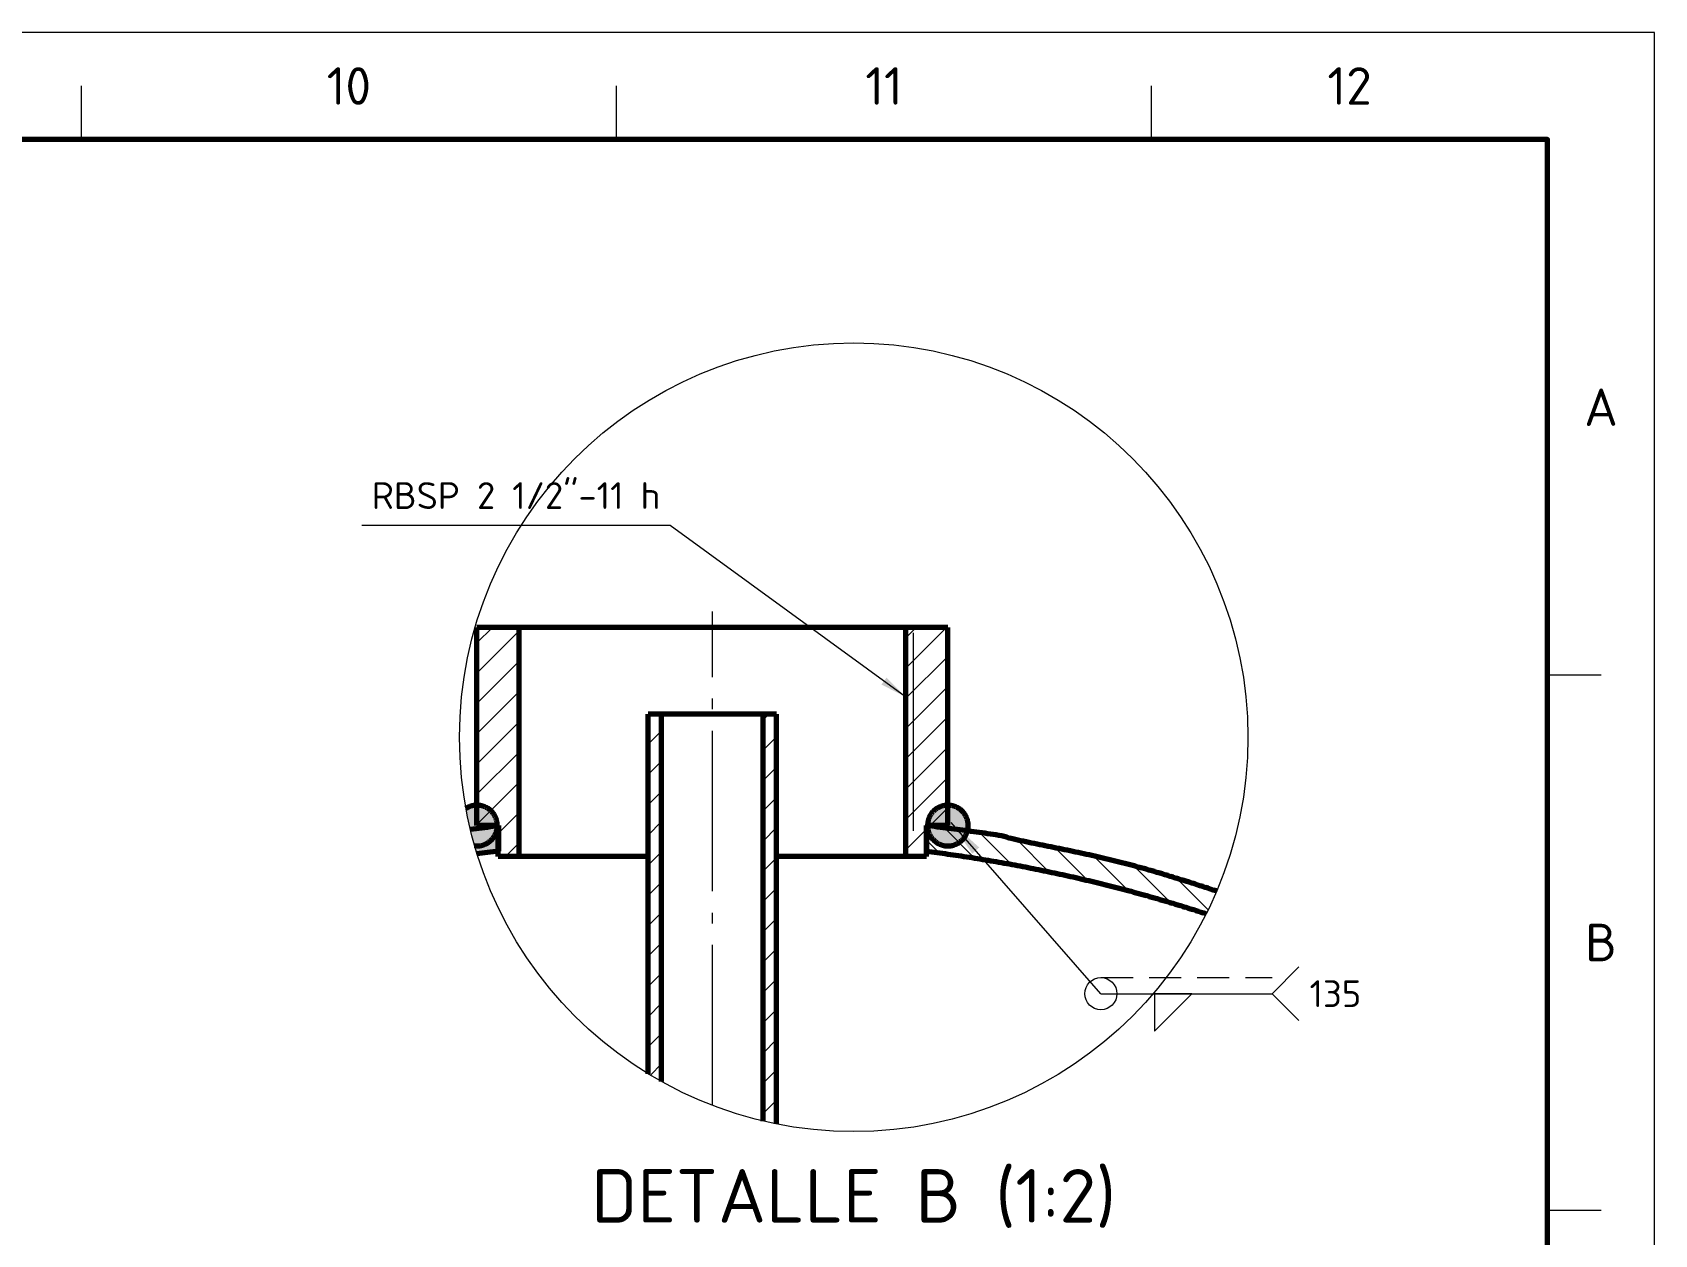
# Model space of a CAD drawing. Header units: millimetres. Extents: x 0 to 2382, y 0 to 420.
# Drawn here: x 1096.4 to 1248, y 307.7 to 420 of the extents above; entities that cross this region are included whole.
import ezdxf
from ezdxf.enums import TextEntityAlignment as Align

# ---------------------------------------------------------------- set-up
doc = ezdxf.new("R2010")
doc.units = ezdxf.units.MM
doc.linetypes.add('IRAM-F-TRAZO-PUNTO', pattern=[20, 15, -2, 1, -2])
doc.linetypes.add('ISO02-TRAZOS', pattern=[4.5, 3, -1.5])
for name, color, linetype, lineweight in [('01-VISIBLE', 7, 'CONTINUOUS', 70), ('03-EJE', 1, 'IRAM-F-TRAZO-PUNTO', 18), ('05-RAYADO', 8, 'CONTINUOUS', 18), ('06-TEXTO', 7, 'CONTINUOUS', 25), ('07-RECUADRO', 7, 'CONTINUOUS', 70), ('08-FINA', 5, 'CONTINUOUS', 18), ('12-SOLDADURA', 6, 'CONTINUOUS', 18)]:
    doc.layers.add(name, color=color, linetype=linetype, lineweight=lineweight)
doc.styles.add('ISO3098', font='isocpeur.ttf')

msp = doc.modelspace()

# ---------------------------------------------------------------- hatches: boundary and pattern name
at = {"layer": '05-RAYADO'}
h = msp.add_hatch(dxfattribs=at)
h.set_pattern_fill('ANSI31', scale=0.629921)
h.paths.add_polyline_path([(1139.962, 343.03), (1139.962, 345.917), (1137.967, 345.917), (1137.967, 364.417), (1141.917, 364.417), (1141.917, 343.03)])
h = msp.add_hatch(dxfattribs=at)
h.set_pattern_fill('ANSI31', scale=0.629921)
h.paths.add_polyline_path([(1179.972, 345.917), (1179.972, 343.03), (1178.017, 343.03), (1178.017, 364.417), (1181.967, 364.417), (1181.967, 345.917)])
h = msp.add_hatch(dxfattribs=at)
h.set_pattern_fill('ANSI31', scale=0.629921)
h.paths.add_polyline_path([(1153.967, 356.317), (1155.217, 356.317), (1155.217, 322.006), (1155.012, 322.118), (1154.231, 322.574), (1153.967, 322.736)])
h = msp.add_hatch(dxfattribs=at)
h.set_pattern_fill('ANSI31', scale=0.629921)
h.paths.add_polyline_path([(1165.967, 356.317), (1165.967, 318.044), (1165.096, 318.228), (1164.717, 318.318), (1164.717, 356.317)])
h = msp.add_hatch(color=7, dxfattribs=at)
h.dxf.hatch_style = 1
h.paths.add_polyline_path([(1136.945, 347.519), (1137.031, 347.57), (1137.12, 347.617), (1137.211, 347.66), (1137.304, 347.697), (1137.399, 347.73), (1137.495, 347.757), (1137.593, 347.78), (1137.692, 347.797), (1137.791, 347.809), (1137.891, 347.815), (1137.992, 347.817), (1138.092, 347.813), (1138.192, 347.803), (1138.291, 347.789), (1138.389, 347.769), (1138.487, 347.744), (1138.582, 347.714), (1138.676, 347.679), (1138.768, 347.639), (1138.858, 347.595), (1138.945, 347.545), (1139.03, 347.491), (1139.112, 347.433), (1139.19, 347.37), (1139.265, 347.304), (1139.337, 347.233), (1139.404, 347.159), (1139.468, 347.082), (1139.527, 347.001), (1139.582, 346.917), (1139.633, 346.83), (1139.679, 346.741), (1139.72, 346.65), (1139.756, 346.556), (1139.787, 346.461), (1139.813, 346.364), (1139.834, 346.266), (1139.85, 346.167), (1139.861, 346.067), (1139.866, 345.967), (1139.866, 345.867), (1139.861, 345.766), (1139.85, 345.667), (1139.834, 345.568), (1139.813, 345.469), (1139.787, 345.373), (1139.756, 345.277), (1139.72, 345.184), (1139.679, 345.092), (1139.633, 345.003), (1139.582, 344.916), (1139.527, 344.833), (1139.468, 344.752), (1139.404, 344.674), (1139.337, 344.6), (1139.265, 344.53), (1139.19, 344.463), (1139.112, 344.4), (1139.03, 344.342), (1138.945, 344.288), (1138.858, 344.239), (1138.768, 344.194), (1138.676, 344.154), (1138.582, 344.119), (1138.487, 344.089), (1138.389, 344.064), (1138.291, 344.045), (1138.192, 344.03), (1138.092, 344.021), (1137.992, 344.017), (1137.891, 344.018), (1137.791, 344.025), (1137.759, 344.029), (1137.668, 344.343), (1137.437, 345.217), (1137.228, 346.096), (1137.041, 346.981), (1136.941, 347.516)])
h = msp.add_hatch(color=7, dxfattribs=at)
h.dxf.hatch_style = 1
h.paths.add_polyline_path([(1183.864, 345.816), (1183.856, 345.716), (1183.843, 345.617), (1183.824, 345.518), (1183.801, 345.421), (1183.772, 345.325), (1183.738, 345.23), (1183.7, 345.138), (1183.656, 345.047), (1183.608, 344.959), (1183.555, 344.874), (1183.498, 344.792), (1183.436, 344.713), (1183.371, 344.637), (1183.301, 344.564), (1183.228, 344.496), (1183.151, 344.431), (1183.071, 344.371), (1182.988, 344.315), (1182.902, 344.263), (1182.814, 344.216), (1182.723, 344.174), (1182.63, 344.136), (1182.535, 344.104), (1182.438, 344.076), (1182.34, 344.054), (1182.242, 344.037), (1182.142, 344.025), (1182.042, 344.018), (1181.942, 344.017), (1181.841, 344.021), (1181.741, 344.03), (1181.642, 344.045), (1181.544, 344.064), (1181.447, 344.089), (1181.351, 344.119), (1181.257, 344.154), (1181.165, 344.194), (1181.075, 344.239), (1180.988, 344.288), (1180.903, 344.342), (1180.822, 344.4), (1180.743, 344.463), (1180.668, 344.53), (1180.597, 344.6), (1180.529, 344.674), (1180.466, 344.752), (1180.406, 344.833), (1180.351, 344.916), (1180.301, 345.003), (1180.255, 345.092), (1180.214, 345.184), (1180.177, 345.277), (1180.146, 345.373), (1180.12, 345.469), (1180.099, 345.568), (1180.083, 345.667), (1180.073, 345.766), (1180.067, 345.867), (1180.067, 345.967), (1180.073, 346.067), (1180.083, 346.167), (1180.099, 346.266), (1180.12, 346.364), (1180.146, 346.461), (1180.177, 346.556), (1180.214, 346.65), (1180.255, 346.741), (1180.301, 346.83), (1180.351, 346.917), (1180.406, 347.001), (1180.466, 347.082), (1180.529, 347.159), (1180.597, 347.233), (1180.668, 347.304), (1180.743, 347.37), (1180.822, 347.433), (1180.903, 347.491), (1180.988, 347.545), (1181.075, 347.595), (1181.165, 347.639), (1181.257, 347.679), (1181.351, 347.714), (1181.447, 347.744), (1181.544, 347.769), (1181.642, 347.789), (1181.741, 347.803), (1181.841, 347.813), (1181.942, 347.817), (1182.042, 347.815), (1182.142, 347.809), (1182.242, 347.797), (1182.34, 347.78), (1182.438, 347.757), (1182.535, 347.73), (1182.63, 347.697), (1182.723, 347.66), (1182.814, 347.617), (1182.902, 347.57), (1182.988, 347.519), (1183.071, 347.463), (1183.151, 347.402), (1183.228, 347.338), (1183.301, 347.269), (1183.371, 347.197), (1183.436, 347.121), (1183.498, 347.042), (1183.555, 346.959), (1183.608, 346.874), (1183.656, 346.786), (1183.7, 346.696), (1183.738, 346.603), (1183.772, 346.509), (1183.801, 346.412), (1183.824, 346.315), (1183.843, 346.216), (1183.856, 346.117), (1183.864, 346.017), (1183.867, 345.917)])
h = msp.add_hatch(color=7, dxfattribs=at)
h.dxf.hatch_style = 1
h.paths.add_polyline_path([(1137.366, 345.583), (1137.626, 345.616), (1137.886, 345.65), (1138.146, 345.684), (1138.406, 345.717), (1138.666, 345.751), (1138.926, 345.784), (1139.186, 345.817), (1139.447, 345.85), (1139.707, 345.884), (1139.967, 345.917), (1139.967, 343.53), (1139.716, 343.498), (1139.465, 343.465), (1139.214, 343.432), (1138.963, 343.398), (1138.713, 343.364), (1138.462, 343.329), (1138.212, 343.295), (1137.986, 343.263), (1137.919, 343.475), (1137.668, 344.343), (1137.437, 345.217), (1137.351, 345.581)])
h = msp.add_hatch(dxfattribs=at)
h.set_pattern_fill('ANSI31', scale=0.629921, angle=90)
h.paths.add_polyline_path([(1206.093, 337.673), (1205.853, 337.752), (1205.613, 337.831), (1205.372, 337.909), (1205.131, 337.987), (1204.891, 338.064), (1204.65, 338.141), (1204.408, 338.218), (1204.167, 338.294), (1203.926, 338.369), (1203.684, 338.444), (1203.442, 338.518), (1203.2, 338.592), (1202.958, 338.666), (1202.716, 338.739), (1202.474, 338.812), (1202.231, 338.884), (1201.989, 338.955), (1201.746, 339.026), (1201.503, 339.097), (1201.26, 339.167), (1201.017, 339.237), (1200.773, 339.306), (1200.53, 339.375), (1200.286, 339.444), (1200.043, 339.511), (1199.799, 339.579), (1199.555, 339.646), (1199.311, 339.712), (1199.067, 339.778), (1198.822, 339.844), (1198.578, 339.909), (1198.333, 339.974), (1198.088, 340.038), (1197.844, 340.102), (1197.599, 340.165), (1197.354, 340.228), (1197.108, 340.29), (1196.863, 340.352), (1196.618, 340.413), (1196.372, 340.474), (1196.127, 340.535), (1195.881, 340.595), (1195.635, 340.655), (1195.389, 340.714), (1195.143, 340.773), (1194.897, 340.831), (1194.65, 340.889), (1194.404, 340.946), (1194.158, 341.003), (1193.911, 341.06), (1193.664, 341.116), (1193.418, 341.171), (1193.171, 341.226), (1192.924, 341.281), (1192.677, 341.335), (1192.429, 341.389), (1192.182, 341.443), (1191.935, 341.496), (1191.687, 341.548), (1191.44, 341.6), (1191.192, 341.652), (1190.944, 341.703), (1190.696, 341.754), (1190.448, 341.804), (1190.2, 341.854), (1189.952, 341.903), (1189.704, 341.952), (1189.456, 342.001), (1189.208, 342.049), (1188.959, 342.097), (1188.711, 342.144), (1188.462, 342.191), (1188.213, 342.237), (1187.965, 342.283), (1187.716, 342.329), (1187.467, 342.374), (1187.218, 342.419), (1186.969, 342.463), (1186.72, 342.507), (1186.47, 342.55), (1186.221, 342.593), (1185.972, 342.636), (1185.722, 342.678), (1185.473, 342.72), (1185.223, 342.761), (1184.973, 342.802), (1184.724, 342.842), (1184.474, 342.882), (1184.224, 342.922), (1183.974, 342.961), (1183.724, 343), (1183.474, 343.038), (1183.224, 343.076), (1182.974, 343.113), (1182.723, 343.151), (1182.473, 343.187), (1182.223, 343.223), (1181.972, 343.259), (1181.722, 343.295), (1181.471, 343.329), (1181.221, 343.364), (1180.97, 343.398), (1180.719, 343.432), (1180.468, 343.465), (1180.218, 343.498), (1179.967, 343.53), (1179.967, 345.917), (1180.227, 345.884), (1180.487, 345.85), (1180.747, 345.817), (1181.007, 345.784), (1181.267, 345.751), (1181.527, 345.717), (1181.787, 345.684), (1182.047, 345.65), (1182.307, 345.616), (1182.567, 345.583), (1182.827, 345.549), (1183.087, 345.515), (1183.347, 345.481), (1183.607, 345.446), (1183.867, 345.412), (1184.127, 345.377), (1184.387, 345.342), (1184.646, 345.307), (1184.906, 345.271), (1185.166, 345.235), (1185.425, 345.199), (1185.685, 345.161), (1185.944, 345.123), (1186.204, 345.084), (1186.462, 345.043), (1186.721, 345), (1186.979, 344.952), (1187.235, 344.896), (1187.488, 344.826), (1187.738, 344.749), (1187.991, 344.68), (1188.246, 344.618), (1188.501, 344.56), (1188.757, 344.503), (1189.014, 344.448), (1189.27, 344.394), (1189.527, 344.341), (1189.784, 344.288), (1190.041, 344.235), (1190.298, 344.183), (1190.554, 344.131), (1190.811, 344.078), (1191.068, 344.026), (1191.325, 343.974), (1191.582, 343.922), (1191.839, 343.869), (1192.096, 343.817), (1192.353, 343.765), (1192.61, 343.712), (1192.866, 343.659), (1193.123, 343.606), (1193.38, 343.553), (1193.637, 343.499), (1193.893, 343.445), (1194.15, 343.391), (1194.406, 343.336), (1194.662, 343.281), (1194.919, 343.226), (1195.175, 343.17), (1195.431, 343.114), (1195.687, 343.057), (1195.943, 342.999), (1196.198, 342.941), (1196.454, 342.882), (1196.709, 342.822), (1196.964, 342.762), (1197.219, 342.701), (1197.474, 342.639), (1197.728, 342.576), (1197.983, 342.513), (1198.237, 342.449), (1198.491, 342.384), (1198.745, 342.318), (1198.998, 342.251), (1199.252, 342.184), (1199.505, 342.116), (1199.758, 342.047), (1200.011, 341.978), (1200.263, 341.907), (1200.516, 341.836), (1200.768, 341.765), (1201.02, 341.692), (1201.272, 341.619), (1201.523, 341.546), (1201.775, 341.471), (1202.026, 341.396), (1202.277, 341.321), (1202.528, 341.245), (1202.779, 341.169), (1203.03, 341.092), (1203.28, 341.015), (1203.531, 340.937), (1203.781, 340.859), (1204.031, 340.781), (1204.281, 340.702), (1204.531, 340.624), (1204.781, 340.544), (1205.031, 340.465), (1205.281, 340.385), (1205.53, 340.304), (1205.78, 340.224), (1206.029, 340.143), (1206.278, 340.061), (1206.527, 339.979), (1206.776, 339.897), (1207.025, 339.814), (1207.078, 339.796), (1206.84, 339.24), (1206.464, 338.418), (1206.099, 337.671)])
at = {"layer": '08-FINA'}
h = msp.add_hatch(color=7, dxfattribs=at)
h.dxf.hatch_style = 1
h.paths.add_polyline_path([(1178.017, 357.942), (1176.23, 359.736), (1175.76, 359.089)])
h = msp.add_hatch(color=7, dxfattribs=at)
h.dxf.hatch_style = 1
h.paths.add_polyline_path([(1182.267, 346.217), (1184.242, 343.295), (1184.901, 343.871)])

# ---------------------------------------------------------------- linework, layer by layer
at = {"layer": '01-VISIBLE'}
for points in [[(1141.917, 364.417), (1137.967, 364.417)], [(1137.967, 345.917), (1137.967, 364.417)], [(1141.917, 343.03), (1141.917, 364.417)], [(1178.017, 364.417), (1177.866, 364.417), (1177.716, 364.417), (1177.565, 364.417), (1177.415, 364.417), (1177.265, 364.417), (1177.114, 364.417), (1176.964, 364.417), (1176.813, 364.417), (1176.663, 364.417), (1176.513, 364.417), (1176.362, 364.417), (1176.212, 364.417), (1176.061, 364.417), (1175.911, 364.417), (1175.76, 364.417), (1175.61, 364.417), (1175.46, 364.417), (1175.309, 364.417), (1175.159, 364.417), (1175.008, 364.417), (1174.858, 364.417), (1174.707, 364.417), (1174.557, 364.417), (1174.407, 364.417), (1174.256, 364.417), (1174.106, 364.417), (1173.955, 364.417), (1173.805, 364.417), (1173.655, 364.417), (1173.504, 364.417), (1173.354, 364.417), (1173.203, 364.417), (1173.053, 364.417), (1172.903, 364.417), (1172.752, 364.417), (1172.602, 364.417), (1172.451, 364.417), (1172.301, 364.417), (1172.15, 364.417), (1172, 364.417), (1171.85, 364.417), (1171.699, 364.417), (1171.549, 364.417), (1171.398, 364.417), (1171.248, 364.417), (1171.098, 364.417), (1170.947, 364.417), (1170.797, 364.417), (1170.646, 364.417), (1170.496, 364.417), (1170.345, 364.417), (1170.195, 364.417), (1170.045, 364.417), (1169.894, 364.417), (1169.744, 364.417), (1169.593, 364.417), (1169.443, 364.417), (1169.293, 364.417), (1169.142, 364.417), (1168.992, 364.417), (1168.841, 364.417), (1168.691, 364.417), (1168.54, 364.417), (1168.39, 364.417), (1168.24, 364.417), (1168.089, 364.417), (1167.939, 364.417), (1167.788, 364.417), (1167.638, 364.417), (1167.488, 364.417), (1167.337, 364.417), (1167.187, 364.417), (1167.036, 364.417), (1166.886, 364.417), (1166.735, 364.417), (1166.585, 364.417), (1166.435, 364.417), (1166.284, 364.417), (1166.134, 364.417), (1165.983, 364.417), (1165.833, 364.417), (1165.683, 364.417), (1165.532, 364.417), (1165.382, 364.417), (1165.231, 364.417), (1165.081, 364.417), (1164.93, 364.417), (1164.78, 364.417), (1164.63, 364.417), (1164.479, 364.417), (1164.329, 364.417), (1164.178, 364.417), (1164.028, 364.417), (1163.878, 364.417), (1163.727, 364.417), (1163.577, 364.417), (1163.426, 364.417), (1163.276, 364.417), (1163.125, 364.417), (1162.975, 364.417), (1162.825, 364.417), (1162.674, 364.417), (1162.524, 364.417), (1162.373, 364.417), (1162.223, 364.417), (1162.072, 364.417), (1161.922, 364.417), (1161.772, 364.417), (1161.621, 364.417), (1161.471, 364.417), (1161.32, 364.417), (1161.17, 364.417), (1161.02, 364.417), (1160.869, 364.417), (1160.719, 364.417), (1160.568, 364.417), (1160.418, 364.417), (1160.268, 364.417), (1160.117, 364.417), (1159.967, 364.417), (1159.816, 364.417), (1159.666, 364.417), (1159.515, 364.417), (1159.365, 364.417), (1159.215, 364.417), (1159.064, 364.417), (1158.914, 364.417), (1158.763, 364.417), (1158.613, 364.417), (1158.463, 364.417), (1158.312, 364.417), (1158.162, 364.417), (1158.011, 364.417), (1157.861, 364.417), (1157.71, 364.417), (1157.56, 364.417), (1157.41, 364.417), (1157.259, 364.417), (1157.109, 364.417), (1156.958, 364.417), (1156.808, 364.417), (1156.658, 364.417), (1156.507, 364.417), (1156.357, 364.417), (1156.206, 364.417), (1156.056, 364.417), (1155.905, 364.417), (1155.755, 364.417), (1155.605, 364.417), (1155.454, 364.417), (1155.304, 364.417), (1155.153, 364.417), (1155.003, 364.417), (1154.852, 364.417), (1154.702, 364.417), (1154.552, 364.417), (1154.401, 364.417), (1154.251, 364.417), (1154.1, 364.417), (1153.95, 364.417), (1153.8, 364.417), (1153.649, 364.417), (1153.499, 364.417), (1153.348, 364.417), (1153.198, 364.417), (1153.048, 364.417), (1152.897, 364.417), (1152.747, 364.417), (1152.596, 364.417), (1152.446, 364.417), (1152.295, 364.417), (1152.145, 364.417), (1151.995, 364.417), (1151.844, 364.417), (1151.694, 364.417), (1151.543, 364.417), (1151.393, 364.417), (1151.243, 364.417), (1151.092, 364.417), (1150.942, 364.417), (1150.791, 364.417), (1150.641, 364.417), (1150.49, 364.417), (1150.34, 364.417), (1150.19, 364.417), (1150.039, 364.417), (1149.889, 364.417), (1149.738, 364.417), (1149.588, 364.417), (1149.438, 364.417), (1149.287, 364.417), (1149.137, 364.417), (1148.986, 364.417), (1148.836, 364.417), (1148.685, 364.417), (1148.535, 364.417), (1148.385, 364.417), (1148.234, 364.417), (1148.084, 364.417), (1147.933, 364.417), (1147.783, 364.417), (1147.633, 364.417), (1147.482, 364.417), (1147.332, 364.417), (1147.181, 364.417), (1147.031, 364.417), (1146.88, 364.417), (1146.73, 364.417), (1146.58, 364.417), (1146.429, 364.417), (1146.279, 364.417), (1146.128, 364.417), (1145.978, 364.417), (1145.828, 364.417), (1145.677, 364.417), (1145.527, 364.417), (1145.376, 364.417), (1145.226, 364.417), (1145.075, 364.417), (1144.925, 364.417), (1144.775, 364.417), (1144.624, 364.417), (1144.474, 364.417), (1144.323, 364.417), (1144.173, 364.417), (1144.023, 364.417), (1143.872, 364.417), (1143.722, 364.417), (1143.571, 364.417), (1143.421, 364.417), (1143.27, 364.417), (1143.12, 364.417), (1142.97, 364.417), (1142.819, 364.417), (1142.669, 364.417), (1142.518, 364.417), (1142.368, 364.417), (1142.217, 364.417), (1142.067, 364.417), (1141.917, 364.417)], [(1181.967, 364.417), (1178.017, 364.417)], [(1178.017, 364.417), (1178.017, 343.03)], [(1181.967, 345.917), (1181.967, 364.417)], [(1153.967, 322.736), (1153.967, 356.317)], [(1155.217, 356.317), (1153.967, 356.317)], [(1164.717, 356.317), (1164.566, 356.317), (1164.415, 356.317), (1164.264, 356.317), (1164.113, 356.317), (1163.963, 356.317), (1163.812, 356.317), (1163.661, 356.317), (1163.51, 356.317), (1163.36, 356.317), (1163.209, 356.317), (1163.058, 356.317), (1162.907, 356.317), (1162.756, 356.317), (1162.606, 356.317), (1162.455, 356.317), (1162.304, 356.317), (1162.153, 356.317), (1162.002, 356.317), (1161.852, 356.317), (1161.701, 356.317), (1161.55, 356.317), (1161.399, 356.317), (1161.248, 356.317), (1161.098, 356.317), (1160.947, 356.317), (1160.796, 356.317), (1160.645, 356.317), (1160.494, 356.317), (1160.344, 356.317), (1160.193, 356.317), (1160.042, 356.317), (1159.891, 356.317), (1159.74, 356.317), (1159.59, 356.317), (1159.439, 356.317), (1159.288, 356.317), (1159.137, 356.317), (1158.987, 356.317), (1158.836, 356.317), (1158.685, 356.317), (1158.534, 356.317), (1158.383, 356.317), (1158.233, 356.317), (1158.082, 356.317), (1157.931, 356.317), (1157.78, 356.317), (1157.629, 356.317), (1157.479, 356.317), (1157.328, 356.317), (1157.177, 356.317), (1157.026, 356.317), (1156.875, 356.317), (1156.725, 356.317), (1156.574, 356.317), (1156.423, 356.317), (1156.272, 356.317), (1156.121, 356.317), (1155.971, 356.317), (1155.82, 356.317), (1155.669, 356.317), (1155.518, 356.317), (1155.367, 356.317), (1155.217, 356.317)], [(1155.217, 322.006), (1155.217, 356.317)], [(1165.967, 356.317), (1164.717, 356.317)], [(1164.717, 318.318), (1164.717, 356.317)], [(1165.967, 318.044), (1165.967, 356.317)], [(1137.967, 347.817), (1137.916, 347.816), (1137.866, 347.814), (1137.815, 347.811), (1137.765, 347.806), (1137.714, 347.8), (1137.664, 347.792), (1137.615, 347.784), (1137.565, 347.774), (1137.516, 347.762), (1137.467, 347.75), (1137.418, 347.736), (1137.37, 347.721), (1137.322, 347.704), (1137.275, 347.686), (1137.228, 347.667), (1137.182, 347.647), (1137.136, 347.625), (1137.091, 347.603), (1137.046, 347.579), (1137.002, 347.554), (1136.959, 347.527), (1136.941, 347.516)], [(1137.967, 344.017), (1138.017, 344.017), (1138.067, 344.019), (1138.117, 344.023), (1138.167, 344.027), (1138.217, 344.033), (1138.266, 344.04), (1138.316, 344.049), (1138.365, 344.059), (1138.414, 344.07), (1138.462, 344.082), (1138.511, 344.096), (1138.559, 344.111), (1138.606, 344.127), (1138.653, 344.145), (1138.7, 344.164), (1138.746, 344.184), (1138.791, 344.205), (1138.836, 344.227), (1138.88, 344.251), (1138.924, 344.275), (1138.967, 344.301), (1139.009, 344.328), (1139.051, 344.356), (1139.092, 344.385), (1139.132, 344.416), (1139.171, 344.447), (1139.209, 344.479), (1139.247, 344.513), (1139.283, 344.547), (1139.319, 344.582), (1139.354, 344.618), (1139.388, 344.655), (1139.42, 344.693), (1139.452, 344.732), (1139.483, 344.772), (1139.513, 344.812), (1139.541, 344.853), (1139.569, 344.895), (1139.595, 344.938), (1139.62, 344.981), (1139.645, 345.025), (1139.667, 345.07), (1139.689, 345.115), (1139.71, 345.161), (1139.729, 345.207), (1139.747, 345.254), (1139.764, 345.301), (1139.78, 345.349), (1139.794, 345.397), (1139.807, 345.445), (1139.819, 345.494), (1139.83, 345.543), (1139.839, 345.592), (1139.847, 345.642), (1139.853, 345.691), (1139.859, 345.741), (1139.863, 345.791), (1139.865, 345.841), (1139.867, 345.892), (1139.867, 345.942), (1139.865, 345.992), (1139.863, 346.042), (1139.859, 346.092), (1139.853, 346.142), (1139.847, 346.192), (1139.839, 346.241), (1139.83, 346.29), (1139.819, 346.339), (1139.807, 346.388), (1139.794, 346.437), (1139.78, 346.485), (1139.764, 346.532), (1139.747, 346.58), (1139.729, 346.626), (1139.71, 346.673), (1139.689, 346.718), (1139.667, 346.764), (1139.645, 346.808), (1139.62, 346.852), (1139.595, 346.895), (1139.569, 346.938), (1139.541, 346.98), (1139.513, 347.021), (1139.483, 347.062), (1139.452, 347.101), (1139.42, 347.14), (1139.388, 347.178), (1139.354, 347.215), (1139.319, 347.251), (1139.283, 347.287), (1139.247, 347.321), (1139.209, 347.354), (1139.171, 347.386), (1139.132, 347.418), (1139.092, 347.448), (1139.051, 347.477), (1139.009, 347.505), (1138.967, 347.532), (1138.924, 347.558), (1138.88, 347.583), (1138.836, 347.606), (1138.791, 347.629), (1138.746, 347.65), (1138.7, 347.67), (1138.653, 347.688), (1138.606, 347.706), (1138.559, 347.722), (1138.511, 347.737), (1138.462, 347.751), (1138.414, 347.763), (1138.365, 347.774), (1138.316, 347.784), (1138.266, 347.793), (1138.217, 347.8), (1138.167, 347.806), (1138.117, 347.811), (1138.067, 347.814), (1138.017, 347.816), (1137.967, 347.817)], [(1181.967, 347.817), (1181.917, 347.816), (1181.866, 347.814), (1181.816, 347.811), (1181.766, 347.806), (1181.717, 347.8), (1181.667, 347.793), (1181.618, 347.784), (1181.568, 347.774), (1181.519, 347.763), (1181.471, 347.751), (1181.423, 347.737), (1181.375, 347.722), (1181.327, 347.706), (1181.28, 347.688), (1181.234, 347.67), (1181.188, 347.65), (1181.142, 347.629), (1181.097, 347.606), (1181.053, 347.583), (1181.009, 347.558), (1180.966, 347.532), (1180.924, 347.505), (1180.883, 347.477), (1180.842, 347.448), (1180.802, 347.418), (1180.763, 347.386), (1180.724, 347.354), (1180.687, 347.321), (1180.65, 347.287), (1180.614, 347.251), (1180.58, 347.215), (1180.546, 347.178), (1180.513, 347.14), (1180.481, 347.101), (1180.45, 347.062), (1180.421, 347.021), (1180.392, 346.98), (1180.365, 346.938), (1180.338, 346.895), (1180.313, 346.852), (1180.289, 346.808), (1180.266, 346.764), (1180.244, 346.718), (1180.224, 346.673), (1180.204, 346.626), (1180.186, 346.58), (1180.169, 346.532), (1180.154, 346.485), (1180.139, 346.437), (1180.126, 346.388), (1180.114, 346.339), (1180.104, 346.29), (1180.095, 346.241), (1180.087, 346.192), (1180.08, 346.142), (1180.075, 346.092), (1180.071, 346.042), (1180.068, 345.992), (1180.067, 345.942), (1180.067, 345.892), (1180.068, 345.841), (1180.071, 345.791), (1180.075, 345.741), (1180.08, 345.691), (1180.087, 345.642), (1180.095, 345.592), (1180.104, 345.543), (1180.114, 345.494), (1180.126, 345.445), (1180.139, 345.397), (1180.154, 345.349), (1180.169, 345.301), (1180.186, 345.254), (1180.204, 345.207), (1180.224, 345.161), (1180.244, 345.115), (1180.266, 345.07), (1180.289, 345.025), (1180.313, 344.981), (1180.338, 344.938), (1180.365, 344.895), (1180.392, 344.853), (1180.421, 344.812), (1180.45, 344.772), (1180.481, 344.732), (1180.513, 344.693), (1180.546, 344.655), (1180.58, 344.618), (1180.614, 344.582), (1180.65, 344.547), (1180.687, 344.513), (1180.724, 344.479), (1180.763, 344.447), (1180.802, 344.416), (1180.842, 344.385), (1180.883, 344.356), (1180.924, 344.328), (1180.966, 344.301), (1181.009, 344.275), (1181.053, 344.251), (1181.097, 344.227), (1181.142, 344.205), (1181.188, 344.184), (1181.234, 344.164), (1181.28, 344.145), (1181.327, 344.127), (1181.375, 344.111), (1181.423, 344.096), (1181.471, 344.082), (1181.519, 344.07), (1181.568, 344.059), (1181.618, 344.049), (1181.667, 344.04), (1181.717, 344.033), (1181.766, 344.027), (1181.816, 344.023), (1181.866, 344.019), (1181.917, 344.017), (1181.967, 344.017)], [(1183.867, 345.917), (1183.866, 345.967), (1183.864, 346.018), (1183.861, 346.068), (1183.856, 346.119), (1183.85, 346.169), (1183.842, 346.219), (1183.834, 346.269), (1183.824, 346.318), (1183.812, 346.368), (1183.8, 346.417), (1183.786, 346.465), (1183.771, 346.513), (1183.754, 346.561), (1183.736, 346.609), (1183.717, 346.655), (1183.697, 346.702), (1183.675, 346.748), (1183.653, 346.793), (1183.629, 346.837), (1183.604, 346.881), (1183.577, 346.924), (1183.55, 346.967), (1183.521, 347.009), (1183.492, 347.05), (1183.461, 347.09), (1183.429, 347.129), (1183.397, 347.168), (1183.363, 347.205), (1183.328, 347.242), (1183.292, 347.278), (1183.255, 347.313), (1183.218, 347.347), (1183.179, 347.379), (1183.14, 347.411), (1183.1, 347.442), (1183.059, 347.471), (1183.017, 347.5), (1182.974, 347.527), (1182.931, 347.554), (1182.887, 347.579), (1182.843, 347.603), (1182.798, 347.625), (1182.752, 347.647), (1182.705, 347.667), (1182.659, 347.686), (1182.611, 347.704), (1182.563, 347.721), (1182.515, 347.736), (1182.467, 347.75), (1182.418, 347.762), (1182.368, 347.774), (1182.319, 347.784), (1182.269, 347.792), (1182.219, 347.8), (1182.169, 347.806), (1182.118, 347.811), (1182.068, 347.814), (1182.017, 347.816), (1181.967, 347.817)], [(1137.351, 345.581), (1137.366, 345.583), (1137.626, 345.616), (1137.886, 345.65), (1138.146, 345.684), (1138.406, 345.717), (1138.666, 345.751), (1138.926, 345.784), (1139.186, 345.817), (1139.447, 345.85), (1139.707, 345.884), (1139.967, 345.917)], [(1139.962, 345.917), (1137.967, 345.917)], [(1139.962, 343.03), (1139.962, 345.917)], [(1139.967, 345.917), (1139.967, 343.53)], [(1207.078, 339.796), (1207.025, 339.814), (1206.776, 339.897), (1206.527, 339.979), (1206.278, 340.061), (1206.029, 340.143), (1205.78, 340.224), (1205.53, 340.304), (1205.281, 340.385), (1205.031, 340.465), (1204.781, 340.544), (1204.531, 340.624), (1204.281, 340.702), (1204.031, 340.781), (1203.781, 340.859), (1203.531, 340.937), (1203.28, 341.015), (1203.03, 341.092), (1202.779, 341.169), (1202.528, 341.245), (1202.277, 341.321), (1202.026, 341.396), (1201.775, 341.471), (1201.523, 341.546), (1201.272, 341.619), (1201.02, 341.692), (1200.768, 341.765), (1200.516, 341.836), (1200.263, 341.907), (1200.011, 341.978), (1199.758, 342.047), (1199.505, 342.116), (1199.252, 342.184), (1198.998, 342.251), (1198.745, 342.318), (1198.491, 342.384), (1198.237, 342.449), (1197.983, 342.513), (1197.728, 342.576), (1197.474, 342.639), (1197.219, 342.701), (1196.964, 342.762), (1196.709, 342.822), (1196.454, 342.882), (1196.198, 342.941), (1195.943, 342.999), (1195.687, 343.057), (1195.431, 343.114), (1195.175, 343.17), (1194.919, 343.226), (1194.662, 343.281), (1194.406, 343.336), (1194.15, 343.391), (1193.893, 343.445), (1193.637, 343.499), (1193.38, 343.553), (1193.123, 343.606), (1192.866, 343.659), (1192.61, 343.712), (1192.353, 343.765), (1192.096, 343.817), (1191.839, 343.869), (1191.582, 343.922), (1191.325, 343.974), (1191.068, 344.026), (1190.811, 344.078), (1190.554, 344.131), (1190.298, 344.183), (1190.041, 344.235), (1189.784, 344.288), (1189.527, 344.341), (1189.27, 344.394), (1189.014, 344.448), (1188.757, 344.503), (1188.501, 344.56), (1188.246, 344.618), (1187.991, 344.68), (1187.738, 344.749), (1187.488, 344.826), (1187.235, 344.896), (1186.979, 344.952), (1186.721, 345), (1186.462, 345.043), (1186.204, 345.084), (1185.944, 345.123), (1185.685, 345.161), (1185.425, 345.199), (1185.166, 345.235), (1184.906, 345.271), (1184.646, 345.307), (1184.387, 345.342), (1184.127, 345.377), (1183.867, 345.412), (1183.607, 345.446), (1183.347, 345.481), (1183.087, 345.515), (1182.827, 345.549), (1182.567, 345.583), (1182.307, 345.616), (1182.047, 345.65), (1181.787, 345.684), (1181.527, 345.717), (1181.267, 345.751), (1181.007, 345.784), (1180.747, 345.817), (1180.487, 345.85), (1180.227, 345.884), (1179.967, 345.917)], [(1179.967, 345.917), (1179.967, 343.53)], [(1179.972, 343.03), (1179.972, 345.917)], [(1181.967, 345.917), (1179.972, 345.917)], [(1181.967, 344.017), (1182.017, 344.017), (1182.068, 344.019), (1182.118, 344.023), (1182.169, 344.027), (1182.219, 344.033), (1182.269, 344.041), (1182.319, 344.05), (1182.368, 344.06), (1182.418, 344.071), (1182.467, 344.084), (1182.515, 344.098), (1182.563, 344.113), (1182.611, 344.129), (1182.659, 344.147), (1182.705, 344.166), (1182.752, 344.186), (1182.798, 344.208), (1182.843, 344.231), (1182.887, 344.255), (1182.931, 344.28), (1182.974, 344.306), (1183.017, 344.333), (1183.059, 344.362), (1183.1, 344.392), (1183.14, 344.422), (1183.179, 344.454), (1183.218, 344.487), (1183.255, 344.521), (1183.292, 344.555), (1183.328, 344.591), (1183.363, 344.628), (1183.397, 344.665), (1183.429, 344.704), (1183.461, 344.743), (1183.492, 344.784), (1183.521, 344.825), (1183.55, 344.866), (1183.577, 344.909), (1183.604, 344.952), (1183.629, 344.996), (1183.653, 345.041), (1183.675, 345.086), (1183.697, 345.132), (1183.717, 345.178), (1183.736, 345.225), (1183.754, 345.272), (1183.771, 345.32), (1183.786, 345.368), (1183.8, 345.417), (1183.812, 345.466), (1183.824, 345.515), (1183.834, 345.565), (1183.842, 345.614), (1183.85, 345.664), (1183.856, 345.715), (1183.861, 345.765), (1183.864, 345.816), (1183.866, 345.866), (1183.867, 345.917)], [(1137.759, 344.028), (1137.765, 344.027), (1137.815, 344.023), (1137.866, 344.019), (1137.916, 344.017), (1137.967, 344.017)], [(1139.967, 343.53), (1139.716, 343.498), (1139.465, 343.465), (1139.214, 343.432), (1138.963, 343.398), (1138.713, 343.364), (1138.462, 343.329), (1138.212, 343.295), (1137.986, 343.263)], [(1141.917, 343.03), (1139.962, 343.03)], [(1153.967, 343.03), (1153.816, 343.03), (1153.665, 343.03), (1153.515, 343.03), (1153.364, 343.03), (1153.214, 343.03), (1153.063, 343.03), (1152.912, 343.03), (1152.762, 343.03), (1152.611, 343.03), (1152.46, 343.03), (1152.31, 343.03), (1152.159, 343.03), (1152.009, 343.03), (1151.858, 343.03), (1151.707, 343.03), (1151.557, 343.03), (1151.406, 343.03), (1151.255, 343.03), (1151.105, 343.03), (1150.954, 343.03), (1150.804, 343.03), (1150.653, 343.03), (1150.502, 343.03), (1150.352, 343.03), (1150.201, 343.03), (1150.05, 343.03), (1149.9, 343.03), (1149.749, 343.03), (1149.599, 343.03), (1149.448, 343.03), (1149.297, 343.03), (1149.147, 343.03), (1148.996, 343.03), (1148.845, 343.03), (1148.695, 343.03), (1148.544, 343.03), (1148.394, 343.03), (1148.243, 343.03), (1148.092, 343.03), (1147.942, 343.03), (1147.791, 343.03), (1147.64, 343.03), (1147.49, 343.03), (1147.339, 343.03), (1147.189, 343.03), (1147.038, 343.03), (1146.887, 343.03), (1146.737, 343.03), (1146.586, 343.03), (1146.435, 343.03), (1146.285, 343.03), (1146.134, 343.03), (1145.984, 343.03), (1145.833, 343.03), (1145.682, 343.03), (1145.532, 343.03), (1145.381, 343.03), (1145.23, 343.03), (1145.08, 343.03), (1144.929, 343.03), (1144.779, 343.03), (1144.628, 343.03), (1144.477, 343.03), (1144.327, 343.03), (1144.176, 343.03), (1144.025, 343.03), (1143.875, 343.03), (1143.724, 343.03), (1143.574, 343.03), (1143.423, 343.03), (1143.272, 343.03), (1143.122, 343.03), (1142.971, 343.03), (1142.82, 343.03), (1142.67, 343.03), (1142.519, 343.03), (1142.369, 343.03), (1142.218, 343.03), (1142.067, 343.03), (1141.917, 343.03)], [(1178.017, 343.03), (1177.866, 343.03), (1177.715, 343.03), (1177.565, 343.03), (1177.414, 343.03), (1177.264, 343.03), (1177.113, 343.03), (1176.962, 343.03), (1176.812, 343.03), (1176.661, 343.03), (1176.51, 343.03), (1176.36, 343.03), (1176.209, 343.03), (1176.059, 343.03), (1175.908, 343.03), (1175.757, 343.03), (1175.607, 343.03), (1175.456, 343.03), (1175.305, 343.03), (1175.155, 343.03), (1175.004, 343.03), (1174.854, 343.03), (1174.703, 343.03), (1174.552, 343.03), (1174.402, 343.03), (1174.251, 343.03), (1174.1, 343.03), (1173.95, 343.03), (1173.799, 343.03), (1173.649, 343.03), (1173.498, 343.03), (1173.347, 343.03), (1173.197, 343.03), (1173.046, 343.03), (1172.895, 343.03), (1172.745, 343.03), (1172.594, 343.03), (1172.444, 343.03), (1172.293, 343.03), (1172.142, 343.03), (1171.992, 343.03), (1171.841, 343.03), (1171.69, 343.03), (1171.54, 343.03), (1171.389, 343.03), (1171.239, 343.03), (1171.088, 343.03), (1170.937, 343.03), (1170.787, 343.03), (1170.636, 343.03), (1170.485, 343.03), (1170.335, 343.03), (1170.184, 343.03), (1170.034, 343.03), (1169.883, 343.03), (1169.732, 343.03), (1169.582, 343.03), (1169.431, 343.03), (1169.28, 343.03), (1169.13, 343.03), (1168.979, 343.03), (1168.829, 343.03), (1168.678, 343.03), (1168.527, 343.03), (1168.377, 343.03), (1168.226, 343.03), (1168.075, 343.03), (1167.925, 343.03), (1167.774, 343.03), (1167.624, 343.03), (1167.473, 343.03), (1167.322, 343.03), (1167.172, 343.03), (1167.021, 343.03), (1166.87, 343.03), (1166.72, 343.03), (1166.569, 343.03), (1166.419, 343.03), (1166.268, 343.03), (1166.117, 343.03), (1165.967, 343.03)], [(1179.972, 343.03), (1178.017, 343.03)], [(1179.967, 343.53), (1180.218, 343.498), (1180.468, 343.465), (1180.719, 343.432), (1180.97, 343.398), (1181.221, 343.364), (1181.471, 343.329), (1181.722, 343.295), (1181.972, 343.259), (1182.223, 343.223), (1182.473, 343.187), (1182.723, 343.151), (1182.974, 343.113), (1183.224, 343.076), (1183.474, 343.038), (1183.724, 343), (1183.974, 342.961), (1184.224, 342.922), (1184.474, 342.882), (1184.724, 342.842), (1184.973, 342.802), (1185.223, 342.761), (1185.473, 342.72), (1185.722, 342.678), (1185.972, 342.636), (1186.221, 342.593), (1186.47, 342.55), (1186.72, 342.507), (1186.969, 342.463), (1187.218, 342.419), (1187.467, 342.374), (1187.716, 342.329), (1187.965, 342.283), (1188.213, 342.237), (1188.462, 342.191), (1188.711, 342.144), (1188.959, 342.097), (1189.208, 342.049), (1189.456, 342.001), (1189.704, 341.952), (1189.952, 341.903), (1190.2, 341.854), (1190.448, 341.804), (1190.696, 341.754), (1190.944, 341.703), (1191.192, 341.652), (1191.44, 341.6), (1191.687, 341.548), (1191.935, 341.496), (1192.182, 341.443), (1192.429, 341.389), (1192.677, 341.335), (1192.924, 341.281), (1193.171, 341.226), (1193.418, 341.171), (1193.664, 341.116), (1193.911, 341.06), (1194.158, 341.003), (1194.404, 340.946), (1194.65, 340.889), (1194.897, 340.831), (1195.143, 340.773), (1195.389, 340.714), (1195.635, 340.655), (1195.881, 340.595), (1196.127, 340.535), (1196.372, 340.474), (1196.618, 340.413), (1196.863, 340.352), (1197.108, 340.29), (1197.354, 340.228), (1197.599, 340.165), (1197.844, 340.102), (1198.088, 340.038), (1198.333, 339.974), (1198.578, 339.909), (1198.822, 339.844), (1199.067, 339.778), (1199.311, 339.712), (1199.555, 339.646), (1199.799, 339.579), (1200.043, 339.511), (1200.286, 339.444), (1200.53, 339.375), (1200.773, 339.306), (1201.017, 339.237), (1201.26, 339.167), (1201.503, 339.097), (1201.746, 339.026), (1201.989, 338.955), (1202.231, 338.884), (1202.474, 338.812), (1202.716, 338.739), (1202.958, 338.666), (1203.2, 338.592), (1203.442, 338.518), (1203.684, 338.444), (1203.926, 338.369), (1204.167, 338.294), (1204.408, 338.218), (1204.65, 338.141), (1204.891, 338.064), (1205.131, 337.987), (1205.372, 337.909), (1205.613, 337.831), (1205.853, 337.752), (1206.093, 337.673), (1206.099, 337.671)]]:
    msp.add_lwpolyline(points, dxfattribs=at)
at = {"layer": '03-EJE'}
msp.add_lwpolyline([(1159.967, 319.781), (1159.967, 365.917)], dxfattribs=at)
at = {"layer": '07-RECUADRO'}
msp.add_lwpolyline([(679, 10), (1238, 10), (1238, 410), (679, 410)], close=True, dxfattribs=at)
at = {"layer": '08-FINA'}
for p, q in [((1101, 410), (1101, 415)), ((1151, 410), (1151, 415)), ((1201, 410), (1201, 415)), ((1156.017, 373.942), (1127.217, 373.942)), ((1178.017, 357.942), (1156.017, 373.942)), ((1178.763, 345.417), (1178.763, 363.917)), ((1238, 360), (1243, 360)), ((1238, 310), (1243, 310))]:
    msp.add_line(p, q, dxfattribs=at)
msp.add_lwpolyline([(654, 0), (1248, 0), (1248, 420), (654, 420)], close=True, dxfattribs=at)
msp.add_circle((1173.167, 354.167), 36.833, dxfattribs=at)
at = {"layer": '12-SOLDADURA'}
for p, q in [((1196.267, 330.217), (1182.267, 346.217)), ((1212.267, 330.217), (1214.767, 332.717)), ((1196.267, 330.217), (1212.267, 330.217)), ((1212.267, 330.217), (1214.767, 327.717))]:
    msp.add_line(p, q, dxfattribs=at)
at = {"layer": '12-SOLDADURA', "linetype": 'ISO02-TRAZOS'}
msp.add_line((1196.267, 331.717), (1212.267, 331.717), dxfattribs=at)
at = {"layer": '12-SOLDADURA'}
msp.add_lwpolyline([(1201.267, 330.217), (1201.267, 326.717), (1204.767, 330.217)], close=True, dxfattribs=at)
msp.add_circle((1196.267, 330.217), 1.5, dxfattribs=at)

# ---------------------------------------------------------------- texts
at = {"layer": '06-TEXTO', "style": 'ISO3098'}
for s, height, p in [('10', 3.5, (1126, 415)), ('11', 3.5, (1176, 415)), ('12', 3.5, (1219.5, 415)), ('A', 3.5, (1243, 385)), ('B', 3.5, (1243, 335)), ('DETALLE B (1:2)', 5, (1173.167, 311.333))]:
    msp.add_text(s, height=height, dxfattribs=at).set_placement(p, align=Align.MIDDLE_CENTER)
msp.add_text('RBSP 2 1/2"-11 h', height=2.5, dxfattribs=at).set_placement((1141.617, 374.742), align=Align.BOTTOM_CENTER)
at = {"layer": '12-SOLDADURA', "style": 'ISO3098'}
msp.add_text('135', height=2.5, dxfattribs=at).set_placement((1215.767, 330.217), align=Align.MIDDLE_LEFT)

doc.saveas('drawing.dxf')
